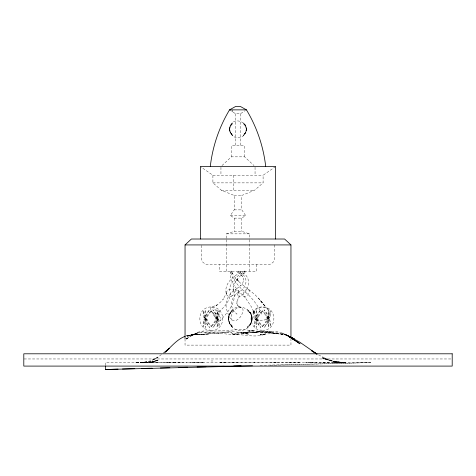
<?xml version="1.0" encoding="UTF-8"?>
<svg xmlns="http://www.w3.org/2000/svg" width="476" height="476" viewBox="0 0 476 476"><rect width="100%" height="100%" fill="white"/><g stroke="black" fill="none" stroke-linecap="round" stroke-linejoin="round"><path stroke-width="0.36" stroke-dasharray="2.38 1.78" d="M230.497 271.421C228.742 281.673 238.071 291.104 245.164 297.446L244.938 297.185L251.477 306.943L253.898 312.357L253.678 311.322L253.809 312.803L253.952 311.435L253.315 315.421L253.75 317.123A7.652 6.408 -15.3 0 0 257.855 320.568L261.943 320.759L263.996 320.158A8.592 7.199 -15.3 0 0 268.571 316.141L269.22 314.368L268.904 310.87M245.2 272.284A0.66 0.333 65.9 0 1 244.545 271.469A0.66 0.333 65.9 0 1 245.092 271.284A0.66 0.333 65.9 0 1 245.2 272.284C239.999 275.425 234.751 280.727 233.52 287.236L233.603 286.701L233.413 289.896L233.282 289.099C234.561 291.55 234.686 295.197 231.467 296.167M229.539 128.925C231.657 112.449 255.243 124.766 243.212 135.601L243.98 135.059A8.461 8.169 0 0 0 243.98 123.474L243.212 122.903C249.65 127.116 245.521 138.135 238 137.713C230.479 138.135 226.344 127.104 232.788 122.903L232.02 123.445A8.461 8.169 0 0 0 232.02 135.029L232.788 135.601C230.604 134.149 229.426 131.513 229.539 128.925L230.676 132.798L232.788 134.946L232.02 134.434A8.461 7.324 0 0 1 232.02 124.069L232.788 123.558L230.676 125.706L229.539 129.579M246.461 128.925L245.324 132.798L243.212 134.946L243.98 134.434A8.461 7.324 0 0 0 243.98 124.069L243.212 123.558L245.324 125.706L246.461 129.579M228.51 318.224C231.848 295.346 264.025 312.197 247.52 327.506L248.591 326.756A11.763 11.359 0 0 0 248.591 310.649L247.52 309.852C256.469 315.713 250.733 331.028 240.273 330.439C229.819 331.034 224.071 315.695 233.026 309.852L231.955 310.649A11.763 11.359 0 0 0 231.955 326.714L233.026 327.506C229.968 325.53 228.373 321.806 228.51 318.224C228.641 321.502 230.235 324.787 233.026 326.595L231.955 325.882A11.763 10.186 0 0 1 231.955 311.477L233.026 310.768C230.211 312.53 228.664 315.88 228.51 319.134M252.036 318.224C251.905 321.502 250.311 324.787 247.52 326.595L248.591 325.882A11.763 10.186 0 0 0 248.591 311.477L247.52 310.768C250.311 312.571 251.905 315.856 252.036 319.134M232.502 110.432L232.175 111.568L232.568 110.432M253.428 313.625L254.083 311.851A8.592 7.199 -15.3 0 1 258.658 307.829L262.806 307.091L264.799 307.425A7.652 6.408 -15.3 0 1 268.904 310.87M275.646 166.546L263.097 175.263L263.097 182.873L254.565 190.281L241.808 195.452L241.808 209.868L245.622 215.485L241.808 218.127L234.192 218.127L230.378 215.485L234.192 209.868L234.192 195.452L221.435 190.281L212.903 182.873L212.903 175.263L200.354 166.546M226.261 293.329L226.267 294.222L226.38 293.43L223.036 299.321L223.375 298.833L220.626 302.052L217.193 304.878L215.194 305.925L217.24 304.902L210.844 307.425A7.652 2.249 56.5 0 0 211.279 310.87L214.271 316.141A8.592 2.529 56.5 0 0 218.067 320.158L219.924 320.895C226.945 313.137 235.858 303.872 234.24 292.437M221.989 165.577L231.39 156.842L244.61 156.842L254.011 165.577M161.423 354.519C154.188 360.647 144.716 363.402 135.309 362.581C142.919 362.426 150.672 362.635 158.02 360.32L152.338 361.617L135.309 362.581L146.662 362.498L140.985 362.581L146.662 362.022L140.985 362.575L146.662 362.498M229.539 109.867L235.584 113.752L240.416 113.752L245.253 110.646M226.499 238.28L226.499 233.853L234.192 231.384L241.808 231.384L249.501 233.853L249.501 239.017M244.694 271.07C235.287 273.855 223.06 283.262 226.421 294.245M192.078 334.842L186.402 335.741L197.754 334.348L192.078 334.842L186.402 336.086L192.078 334.747L186.402 336.615L197.754 332.902L203.43 331.76L197.754 332.974L192.078 335.318L187.538 338.192L192.078 335.354L197.754 332.617L192.078 335.318L197.754 332.224L203.43 330.998L214.783 331.028L243.171 329.446L254.523 331.082L248.847 330.267L260.199 331.385L268.006 331.272M211.267 330.439C226.493 330.499 226.493 306.865 211.267 306.919C196.047 306.865 196.047 330.499 211.267 330.439L209.589 329.91M262.46 330.439C277.681 330.499 277.681 306.865 262.46 306.919C247.234 306.865 247.234 330.499 262.46 330.439L260.777 329.91M238.256 295.715L238.286 295.709A4.135 0.988 60.8 0 0 239.618 295.417A4.135 0.988 60.8 0 0 237.25 290.64L235.549 289.313C229.224 293.508 224.642 300.945 226.421 308.716C227.825 313.006 229.646 321.907 235.703 320.568A7.652 4.159 -51.1 0 0 240.243 317.123L241.451 315.421L242.897 311.851A8.592 4.671 -51.1 0 0 242.117 307.829L238.042 306.08L238.988 306.681L237.024 304.759L237.589 305.622L236.727 303.034L236.899 303.95L237.054 301.028L236.893 301.796L238.791 296.994L238.506 297.351C250.739 292.097 253.149 274.111 238.19 271.064C237.774 271.153 237.607 271.689 237.589 272.07C240.808 273.92 243.111 276.175 243.7 280.144L243.629 279.781L242.843 282.899L240.618 285.957L240.921 285.612L235.394 289.569A4.296 1.041 60.9 0 0 235.787 291.532L237.72 295.066L239.202 296.435M268.006 331.564L248.847 332.421C255.267 332.867 261.61 330.534 268.006 331.421M254.523 332.296L260.199 331.605L254.523 332.325L248.847 331.837L254.523 332.325L260.199 331.528M152.338 362.034L146.662 362.581L152.338 362.456M146.662 362.081L140.985 362.581L146.662 362.349M146.662 362.099L135.309 362.581M152.338 362.147L146.662 362.581L152.338 361.849L146.662 362.575L152.338 362.248M158.02 362.331L152.338 362.581L163.696 362.456M236.465 314.017L237.03 313.993A18.927 14.53 -12 0 1 237.494 292.835A15.291 11.745 -12 0 0 246.009 281.667A15.291 11.745 -12 0 0 237.958 271.677M105.363 365.354L105.363 362.581L370.637 362.581L269.368 365.354M175.049 362.409L169.373 362.581L175.049 362.528M259.997 365.336L370.637 362.581M169.373 362.45L163.696 362.581L169.373 362.539M270.844 332.605C261.598 333.194 252.34 330.564 243.171 332.724L248.847 332.188L243.171 332.45L248.847 332.647L237.494 332.135L243.171 332.635L231.812 331.659L226.136 332.01L231.812 332.147L220.459 332.105L226.136 332.498L220.459 331.962L203.43 332.783L209.107 332.528L220.459 333.117L231.812 334.842L243.171 333.694L248.847 333.896L243.171 333.563L248.847 334.2L243.171 333.212L231.812 334.568C243.236 333.688 254.731 338.632 265.876 333.837L260.199 334.991L265.876 334.057L260.199 334.414C267.774 334.241 275.396 332.551 282.905 334.39M180.725 362.486L175.049 362.581L186.402 362.486M192.078 362.581L197.754 362.522L186.402 362.581M220.227 362.575L277.228 362.575L271.552 362.575M231.812 362.581L237.494 362.426M212.903 175.263L263.097 175.263M212.903 182.873L263.097 182.873M221.435 190.281L254.565 190.281M234.192 195.452L241.808 195.452M234.192 209.868L241.808 209.868M230.378 215.485L245.622 215.485M226.499 233.853L249.501 233.853M24.109 358.963L451.891 358.963M211.213 360.981L212.849 360.981M311.292 362.569L305.61 362.533L316.968 362.581L311.292 362.492M339.674 362.522L345.35 362.581L333.997 362.51L345.35 362.581C335.265 362.641 325.661 358.868 316.968 354.037M221.739 362.581L220.459 362.575L226.136 362.551M333.997 362.581L328.321 362.319M322.645 362.533L328.321 362.581L316.968 362.492M288.581 362.522L294.257 362.581L282.905 362.474M333.997 362.498L339.674 362.581M277.228 362.474L282.905 362.581M328.321 360.058L322.645 357.803C329.743 361.058 337.561 362.516 345.35 362.581L333.997 361.7L339.674 362.456L345.35 362.581L333.997 361.51L322.645 358.071L333.997 361.51L345.35 362.581C337.502 362.908 329.814 361.004 322.645 357.928L328.321 360.005M339.674 362.432L345.35 362.581M271.552 332.593L277.228 332.908L282.905 334.11M215.967 314.017L215.646 313.993A18.927 9.455 -43.7 0 0 230.295 292.835A15.291 7.64 -43.7 0 1 232.657 281.667A15.291 7.64 -43.7 0 1 244.95 271.677M261.574 314.017L261.324 313.993A18.927 5.081 49.4 0 0 246.211 292.835A15.291 4.106 49.4 0 1 235.34 281.667A15.291 4.106 49.4 0 1 231.098 271.677M271.552 331.219L277.228 331.79L280.775 332.724M241.112 307.234L238.357 307.425A7.652 4.159 -51.1 0 0 233.817 310.87L232.609 312.571L231.157 316.141A8.592 4.671 -51.1 0 0 231.943 320.158M282.905 334.342L271.552 332.748L265.876 332.581L277.228 333.599L265.876 332.242L260.199 332.474C268.244 331.992 276.354 333.307 284.166 335.098M211.368 307.091L213.224 307.829A8.592 2.529 56.5 0 1 217.02 311.851L220.007 317.123A7.652 2.249 56.5 0 1 220.442 320.568M232.401 295.715L232.383 295.709A4.135 3.528 -24.5 0 1 227.147 295.417A4.135 3.528 -24.5 0 1 227.385 290.64L229.129 289.521L232.139 289.569A4.296 3.677 -24.4 0 1 234.067 291.532M262.306 302.766L258.688 298.5L265.251 306.58L260.658 300.713L254.975 294.686L248.645 289.521L246.467 289.569A4.296 2.636 -53.3 0 0 244.146 291.532L243.04 294.263L243.343 295.715A4.135 2.541 -53.1 0 0 247.234 295.417A4.135 2.541 -53.1 0 0 249.364 290.64C245.973 286.82 240.957 284.196 237.518 280.197L239.291 281.935L235.62 278.204L232.282 273.266L233.192 274.634L231.752 271.623M238.19 271.064L238.173 271.897L237.655 272.254M248.645 289.521L249.097 289.979M267.952 309.376L261.919 302.284M237.976 290.461L240.023 292.847L239.761 292.544M241.326 274.848L242.617 276.776M290.955 338.436L290.955 345.118L185.045 345.118L185.045 339.923M274.414 244.926L274.414 259.539L273.004 262.395L269.85 264.477L206.15 264.477L202.996 262.395L201.586 259.539L201.586 244.926M256.564 264.477L256.564 271.32L219.436 271.32L219.436 264.477M255.053 167.272L255.053 175.263M249.501 239.755L249.501 271.32M244.61 156.842L244.61 145.715L231.39 145.715L231.39 156.842M241.808 218.127L241.808 231.384M240.416 113.752L240.416 145.715M235.584 113.752L235.584 145.715M234.192 218.127L234.192 231.384M233.585 175.263L233.585 189.859M226.499 239.755L226.499 271.32M220.947 167.272L220.947 175.263M203.425 311.518C202.865 317.409 205.608 323.371 209.696 327.506L208.976 326.714A11.763 5.682 72.8 0 1 205.245 310.649L205.596 309.852C204.275 315.897 207.471 322.3 211.6 326.595L210.713 325.882A11.763 5.093 56.3 0 1 203.508 311.477L203.686 310.768L203.425 311.518M217.342 324.525L216.937 327.506L217.288 326.714A11.763 5.682 72.8 0 0 213.563 310.649L212.843 309.852C216.979 314.148 220.174 320.55 218.847 326.595L219.025 325.882A11.763 5.093 56.3 0 0 211.826 311.477L210.933 310.768C214.611 314.374 216.872 319.408 217.342 324.525M254.612 311.518C254.059 317.409 256.796 323.371 260.884 327.506L260.164 326.714A11.763 5.682 72.8 0 1 256.433 310.649L256.784 309.852C255.463 315.897 258.658 322.3 262.794 326.595L261.901 325.882A11.763 5.093 56.3 0 1 254.696 311.477L254.88 310.768L254.612 311.518M268.529 324.525L268.131 327.506L268.482 326.714A11.763 5.682 72.8 0 0 264.751 310.649L264.031 309.852C268.166 314.148 271.362 320.55 270.035 326.595L270.219 325.882A11.763 5.093 56.3 0 0 263.014 311.477L262.121 310.768C265.804 314.374 268.059 319.408 268.529 324.525M203.633 321.014L203.288 323.609L203.686 326.595L203.508 325.882A11.763 5.093 -56.3 0 1 210.713 311.477L211.6 310.768C207.471 315.058 204.275 321.461 205.596 327.506L205.245 326.714A11.763 5.682 -72.8 0 1 208.976 310.649L209.696 309.852C206.578 312.821 204.656 316.873 203.633 321.014M217.342 312.839C216.872 317.956 214.611 322.99 210.933 326.595L211.826 325.882A11.763 5.093 -56.3 0 0 219.025 311.477L218.847 310.768C220.174 316.808 216.979 323.216 212.843 327.506L213.563 326.714A11.763 5.682 -72.8 0 0 217.288 310.649L216.937 309.852L217.342 312.839M254.821 321.014L254.476 323.609L254.88 326.595L254.696 325.882A11.763 5.093 -56.3 0 1 261.901 311.477L262.794 310.768C258.658 315.058 255.463 321.461 256.784 327.506L256.433 326.714A11.763 5.682 -72.8 0 1 260.164 310.649L260.884 309.852C257.766 312.821 255.844 316.873 254.821 321.014M268.529 312.839C268.059 317.956 265.804 322.99 262.121 326.595L263.014 325.882A11.763 5.093 -56.3 0 0 270.219 311.477L270.035 310.768C271.362 316.808 268.166 323.216 264.031 327.506L264.751 326.714A11.763 5.682 -72.8 0 0 268.482 310.649L268.131 309.852L268.529 312.839M254.523 362.052L254.458 362.468L254.523 362.052M229.759 128.086L229.759 130.079L229.759 128.086M228.813 317.058L228.51 318.682L228.813 319.824L228.51 318.444L228.813 317.058M246.461 129.079L246.241 130.079L246.241 128.086L246.461 129.079M252.036 318.444L251.733 319.824L252.036 318.682L251.733 317.058L252.036 318.444M269.594 317.058L268.339 318.682L266.471 319.824L269.594 317.058M237.578 278.876L235.941 280.971L237.578 278.888M258.135 317.058L255.011 319.824L258.135 317.058M158.02 357.077L152.338 360.159L158.02 357.077M158.02 360.255L152.338 361.706L158.02 360.255M158.02 360.534L152.338 361.617L158.02 360.534M203.43 334.176L192.078 334.914L220.459 333.051L192.078 334.955L203.43 334.176M209.107 333.938L203.43 334.473L209.107 333.926M146.662 362.177L140.985 362.486L146.662 362.188M203.43 362.539L197.754 362.581L203.43 362.539M299.934 362.575L294.257 362.539L299.934 362.581M237.494 334.235L231.812 333.331L237.494 334.253M207.256 319.824L205.388 318.682L204.133 317.058L207.256 319.824M218.716 319.824L215.592 317.058L218.716 319.824M230.687 272.153A0.66 0.613 6.4 0 0 231.747 271.784A0.66 0.613 6.4 0 0 230.86 271.1A0.66 0.613 6.4 0 0 230.687 272.153"/><path stroke-width="0.71" d="M210.285 166.546C212.54 146.56 219.156 127.092 229.539 109.867L235.584 106.487L240.416 106.487L246.461 109.867C256.844 127.092 263.46 146.56 265.715 166.546M185.045 339.18L185.045 244.926L191.4 239.017L284.6 239.017L290.955 244.926L290.955 337.698M163.696 352.865L169.373 348.313L165.243 352.169C171.509 346.486 176.977 339.346 185.14 336.318M105.363 366.044L105.363 369.513L118.042 369.126M122.457 369.001L134.797 368.662M141.312 368.483L152.266 368.186M160.358 367.972L169.92 367.71M178.738 367.478L187.55 367.24M197.088 366.99L205.9 366.752M215.42 366.502L224.214 366.276M233.74 366.026L241.064 365.83M252.518 365.8L105.363 369.513M229.539 109.867L246.461 109.867M185.045 244.926L290.955 244.926M268.714 331.516L271.552 331.897M281.489 332.914L288.581 336.104L299.934 343.755L288.581 336.104L284.797 334.319M285.427 334.622L288.581 336.115L294.257 339.929L291.734 338.418M290.473 337.002L299.934 342.286L316.968 354.079L311.292 350.514L316.968 354.037M289.212 336.948L290.473 337.686M275.646 239.017L275.646 166.546L200.354 166.546L200.354 239.017M187.538 338.192L186.402 338.918L187.538 338.204M452.2 353.799L23.8 353.799L23.8 366.092L452.2 366.092L452.2 353.799M294.257 338.9L289.842 336.728L294.257 338.9"/></g></svg>
